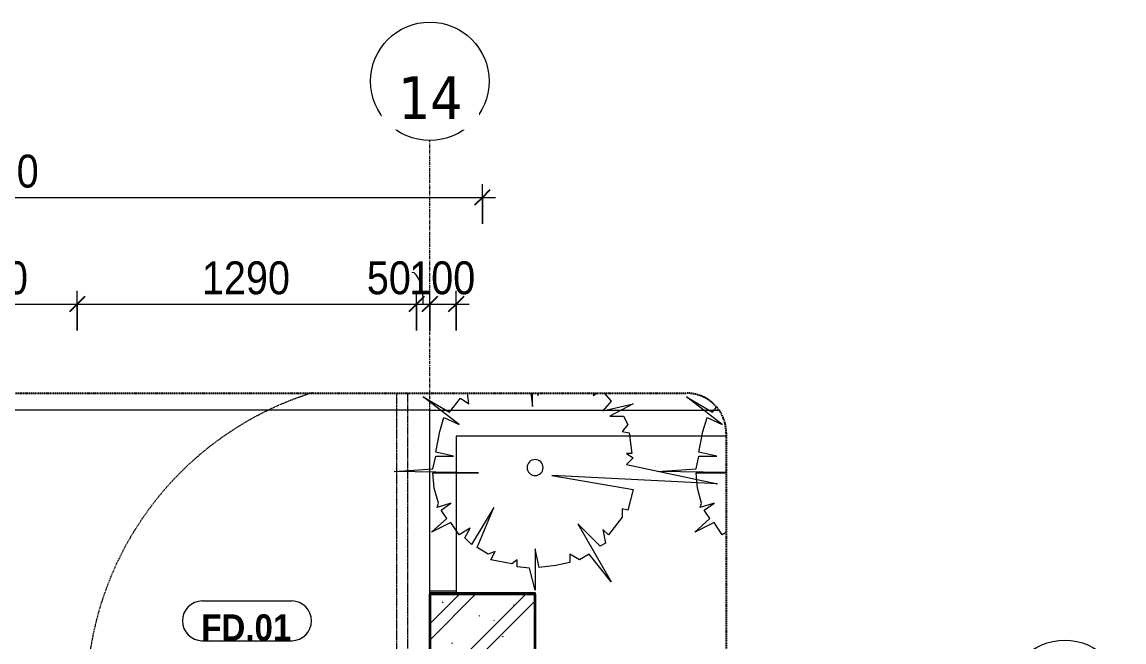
# Model space of a CAD drawing. Header units: millimetres. Extents: x 112507 to 177976, y -4970 to 80839.
# Drawn here: x 116703 to 120891, y 78456 to 80811 of the extents above; entities that cross this region are included whole.
import ezdxf

# ---------------------------------------------------------------- set-up
doc = ezdxf.new("R2010")
doc.units = ezdxf.units.MM
for name, pattern in [('Dash - Tight', [4.5, 3, -1.5]), ('Grid Line', [22.225, 12.7, -3.175, 3.175, -3.175]), ('Hidden', [7.14375, 4.7625, -2.38125])]:
    doc.linetypes.add(name, pattern=pattern)
for name, color, linetype, lineweight in [('A-ANNO-DIMS', 211, 'Continuous', 9), ('A-ANNO-DIMS-50', 211, 'Continuous', 9), ('A-DETL-GENF-2', 92, 'Dash - Tight', 18), ('A-DETL-GENF-3', 254, 'Continuous', 18), ('A-DETL-GENF-4', 92, 'Hidden', 25), ('A-DETL-MEDM', 33, 'Continuous', 35), ('A-DOOR', 31, 'Continuous', 18), ('A-DOOR-FRAM', 31, 'Continuous', 25), ('A-DOOR-IDEN', 31, 'Continuous', 9), ('A-FLOR', 192, 'Continuous', 18), ('A-WALL', 113, 'Continuous', 18), ('G-IMPT', 8, 'Continuous', 18), ('G-IMPT-1', 8, 'Continuous', 25), ('L-PLNT', 71, 'Continuous', 18), ('M-EQPM', 50, 'Continuous', 18), ('S-GRID-1', 1, 'Grid Line', 9), ('S-GRID-IDEN', 1, 'Continuous', 9)]:
    doc.layers.add(name, color=color, linetype=linetype, lineweight=lineweight)
doc.styles.add('Arial_B', font='arialbd.ttf', dxfattribs={"width": 0.9, "height": 100})
doc.styles.add('Tahoma_B', font='tahomabd.ttf', dxfattribs={"height": 162.5})
doc.styles.add('UTM Avo', font='', dxfattribs={"width": 0.9, "height": 125})
doc.styles.get('UTM Avo').set_extended_font_data('UTM Avo')
doc.dimstyles.new('1_Dim_chi_tiet_2_5', dxfattribs={"dimscale": 304.8, "dimtxt": 124.912619, "dimasz": 0.19685, "dimexe": 0.164042, "dimexo": 0.0625, "dimgap": 0.016404, "dimtad": 1, "dimdec": 0, "dimrnd": 5, "dimzin": 0, "dimdsep": 46, "dimtxsty": 'UTM Avo', "dimblk1": 'OBLIQUE', "dimblk2": 'OBLIQUE', "dimsah": 1, "dimcen": 0.09, "dimdle": 0.164042, "dimazin": 0, "dimtfac": 1, "dimtdec": 4, "dimtix": 1, "dimtmove": 0, "dimatfit": 3, "dimfxl": 0.328084, "dimfxlon": 1, "dimtvp": 1, "dimtolj": 1, "dimtzin": 0, "dimarcsym": 2})
doc.dimstyles.new('1_Dim_chi_tiet_2_5_1', dxfattribs={"dimscale": 304.8, "dimtxt": 124.912619, "dimasz": 0.19685, "dimexe": 0.164042, "dimexo": 0.0625, "dimgap": 0.016404, "dimtad": 1, "dimdec": 0, "dimrnd": 5, "dimzin": 0, "dimdsep": 46, "dimtxsty": 'UTM Avo', "dimblk1": 'OBLIQUE', "dimblk2": 'OBLIQUE', "dimsah": 1, "dimcen": 0.09, "dimdle": 0.164042, "dimazin": 0, "dimtfac": 1, "dimtdec": 4, "dimtix": 1, "dimtmove": 1, "dimatfit": 3, "dimfxl": 0.328084, "dimfxlon": 1, "dimtvp": 1, "dimtolj": 1, "dimtzin": 0, "dimarcsym": 2})

# ---------------------------------------------------------------- blocks, each defined once
blk = doc.blocks.new('FD_01 - FD_01-1200x2200mm-1787917-TKCS_THANG BỘ TB5 - MẶT BẰNG TẦNG 1')
at = {"layer": 'A-DETL-GENF-2'}
for p, q in [((570, 100), (570, 1263.8)), ((610, 1263.8), (610, 100)), ((610, 100), (570, 100))]:
    blk.add_line(p, q, dxfattribs=at)
blk.add_arc((610, 100), 1220, 107.1857, 180, dxfattribs=at)
at = {"layer": 'A-DOOR-FRAM'}
for p, q in [((-610, 100), (-645, 100)), ((-610, 60), (-610, 100)), ((645, 100), (610, 100)), ((610, 100), (610, 60)), ((-600, 60), (-610, 60)), ((-600, -100), (-600, 60)), ((610, 60), (600, 60)), ((600, 60), (600, -100)), ((-645, -100), (-600, -100)), ((600, -100), (645, -100))]:
    blk.add_line(p, q, dxfattribs=at)
blk = doc.blocks.new('TKTC_XREF_251221_MB TANG 1 - TKTC_XREF_260130_MB TANG 1_dwg-4202109-TKCS_THANG BỘ TB5 - MẶT BẰNG TẦNG 1')
at = {"layer": 'G-IMPT-1', "flags": 128}
blk.add_lwpolyline([(-84499.1, -322709.7), (-84499.1, -322706), (-84899.1, -322706), (-84899.1, -322709.7)], dxfattribs=at)
blk = doc.blocks.new('TKTC_XREF_251221_MB TANG 1 - TKTC_XREF_251221_MB TANG 1-2038492-TKCS_THANG BỘ TB5 - MẶT BẰNG TẦNG 1')
blk.add_blockref('TKTC_XREF_251221_MB TANG 1 - TKTC_XREF_260130_MB TANG 1_dwg-4202109-TKCS_THANG BỘ TB5 - MẶT BẰNG TẦNG 1', (169499.1, 384109.7))
blk = doc.blocks.new('CAY MAI VAN PHUC - CAY DUC SOC_dwg-V7-TKCS_THANG BỘ TB5 - MẶT BẰNG TẦNG 1')
at = {"layer": 'G-IMPT', "flags": 128}
for points in [[(346.7, -24.3), (677.9, -18.8), (491.7, -5.6), (478.4, 54.2), (391.9, 54.2), (478.4, 74.2), (458.4, 173.8), (438.5, 240.3), (365.3, 207.1), (538.2, 340), (411.9, 266.9), (393.2, 290.2)], [(346.7, -312.9), (365.3, -324.5), (405.2, -264.7), (498.3, -311.2), (425.2, -244.8), (451.8, -204.9), (405.2, -171.7), (471.7, -191.6), (465.1, -171.7), (485, -98.6), (491.7, -25.5), (346.7, -25.5)]]:
    blk.add_lwpolyline(points, dxfattribs=at)
blk = doc.blocks.new('CAY MAI VAN PHUC - CAY BONG TRANG-2256527-TKCS_THANG BỘ TB5 - MẶT BẰNG TẦNG 1')
at = {"extrusion": (0, 0, -1), "xscale": 0.7894736842105263, "yscale": 0.7894736842105263, "zscale": -0.7894736842105263, "rotation": 180}
blk.add_blockref('CAY MAI VAN PHUC - CAY DUC SOC_dwg-V7-TKCS_THANG BỘ TB5 - MẶT BẰNG TẦNG 1', (0, 0), dxfattribs=at)
blk = doc.blocks.new('CAY MAI VAN PHUC - CAY DUC SOC_dwg-V8-TKCS_THANG BỘ TB5 - MẶT BẰNG TẦNG 1')
at = {"layer": 'G-IMPT', "flags": 128}
for points in [[(-333.1, 357.9), (-366.2, 320), (-326.3, 273.5), (-472.6, 306.7), (-359.6, 246.9), (-426.1, 246.9), (-446, 207.1), (-419.4, 173.8), (-452.7, 167.2), (-466, 67.5), (-439.4, 67.5), (-472.6, 47.6), (-439.4, 14.4), (-878.3, -78.6), (-80.3, -38.8), (-472.6, -105.2), (-446, -204.9), (-419.4, -198.2), (-419.4, -238.1), (-352.9, -324.5), (-326.3, -297.9), (-339.6, -364.4), (-313, -377.6), (-206.6, -271.3), (-366.2, -550.4), (-259.8, -417.5), (-213.3, -444.1), (-166.7, -417.5), (-166.7, -457.4), (-100.2, -470.7), (-19.9, -481.4), (-0.5, -390.9), (-0.5, -590.3), (26.2, -484), (86, -477.3), (86, -444.1), (112.6, -464), (212.4, -444.1), (192.4, -404.2), (225.7, -417.5), (278.9, -384.3), (199.1, -191.6), (305.5, -371), (338.7, -337.8), (312.1, -291.3), (365.3, -324.5), (405.2, -264.7), (498.3, -311.2), (425.2, -244.8), (451.8, -204.9), (405.2, -171.7), (471.7, -191.6), (465.1, -171.7), (485, -98.6), (491.7, -25.5), (272.2, -25.5), (677.9, -18.8), (491.7, -5.6), (478.4, 54.2), (391.9, 54.2), (478.4, 74.2), (458.4, 173.8), (438.5, 240.3), (365.3, 207.1), (538.2, 340), (411.9, 266.9), (358.7, 333.3), (318.8, 306.7), (324.5, 357.9)], [(-284.3, 357.9), (-279.8, 346.6), (-296.7, 357.9)], [(-13.2, 357.9), (-13.8, 346.6), (-17.7, 357.9)], [(19.8, 357.9), (12.9, 293.4), (12, 357.9)]]:
    blk.add_lwpolyline(points, dxfattribs=at)
at = {"layer": 'G-IMPT'}
blk.add_circle((0, 0), 38.6, dxfattribs=at)
blk = doc.blocks.new('CAY MAI VAN PHUC - CAY BONG TRANG-V9-TKCS_THANG BỘ TB5 - MẶT BẰNG TẦNG 1')
at = {"extrusion": (0, 0, -1), "xscale": 0.7894736842105263, "yscale": 0.7894736842105263, "zscale": -0.7894736842105263, "rotation": 180}
blk.add_blockref('CAY MAI VAN PHUC - CAY DUC SOC_dwg-V8-TKCS_THANG BỘ TB5 - MẶT BẰNG TẦNG 1', (0, 0), dxfattribs=at)
blk = doc.blocks.new('BORDER VIEW - BORDER VIEW-3764658-TKCS_THANG BỘ TB5 - MẶT BẰNG TẦNG 1')
at = {"layer": 'A-DETL-GENF-4'}
for p, q in [((150, 9763.8), (5336.3, 9763.8)), ((5486.3, 9613.8), (5486.3, 150))]:
    blk.add_line(p, q, dxfattribs=at)
blk.add_arc((5336.3, 9613.8), 150, 360, 90, dxfattribs=at)
blk = doc.blocks.new('Grid - M_Grid Head - Circle-353313-TKCS_THANG BỘ TB5 - MẶT BẰNG TẦNG 1')
at = {"layer": 'S-GRID-IDEN'}
blk.add_circle((0, 0), 4.5, dxfattribs=at)
blk = doc.blocks.new('DIMBLOCK10-TKCS_THANG BỘ TB5 - MẶT BẰNG TẦNG 1')
at = {"layer": 'A-ANNO-DIMS-50'}
for p, q in [((116292.6, 79639.3), (116292.6, 79789.3)), ((116912.6, 79639.3), (116912.6, 79789.3)), ((116292.6, 79739.3), (116912.6, 79739.3)), ((116292.6, 79739.3), (116292.6, 79639.3)), ((116912.6, 79739.3), (116912.6, 79639.3))]:
    blk.add_line(p, q, dxfattribs=at)
at = {"layer": 'A-ANNO-DIMS-50', "lineweight": 25}
for p, q in [((116292.6, 79739.3), (116322.6, 79769.3)), ((116912.6, 79739.3), (116942.6, 79769.3)), ((116292.6, 79739.3), (116262.6, 79709.3)), ((116912.6, 79739.3), (116882.6, 79709.3))]:
    blk.add_line(p, q, dxfattribs=at)
at = {"layer": 'A-ANNO-DIMS-50', "color": 0, "insert": (116474.2, 79901.7), "char_height": 125, "width": 308.118, "attachment_point": 1, "line_spacing_factor": 1.110334, "style": 'UTM Avo'}
blk.add_mtext('620', dxfattribs=at)
blk = doc.blocks.new('_Oblique')
at = {"color": 0, "linetype": 'ByBlock', "lineweight": -2}
blk.add_line((-0.5, -0.5), (0.5, 0.5), dxfattribs=at)
blk = doc.blocks.new('DIMBLOCK11-TKCS_THANG BỘ TB5 - MẶT BẰNG TẦNG 1')
at = {"layer": 'A-ANNO-DIMS-50'}
for p, q in [((116912.6, 79639.3), (116912.6, 79789.3)), ((118202.6, 79639.3), (118202.6, 79789.3)), ((116912.6, 79739.3), (118202.6, 79739.3)), ((116912.6, 79739.3), (116912.6, 79639.3)), ((118202.6, 79739.3), (118202.6, 79639.3))]:
    blk.add_line(p, q, dxfattribs=at)
at = {"layer": 'A-ANNO-DIMS-50', "lineweight": 25}
for p, q in [((116912.6, 79739.3), (116942.6, 79769.3)), ((118202.6, 79739.3), (118232.6, 79769.3)), ((116912.6, 79739.3), (116882.6, 79709.3)), ((118202.6, 79739.3), (118172.6, 79709.3))]:
    blk.add_line(p, q, dxfattribs=at)
at = {"layer": 'A-ANNO-DIMS-50', "color": 0, "insert": (117386.4, 79901.7), "char_height": 125, "width": 410.824, "attachment_point": 1, "line_spacing_factor": 1.110334, "style": 'UTM Avo'}
blk.add_mtext('1290', dxfattribs=at)
blk = doc.blocks.new('DIMBLOCK12-TKCS_THANG BỘ TB5 - MẶT BẰNG TẦNG 1')
at = {"layer": 'A-ANNO-DIMS-50'}
for p, q in [((118202.6, 79639.3), (118202.6, 79789.3)), ((118252.6, 79639.3), (118252.6, 79789.3)), ((118202.6, 79739.3), (118252.6, 79739.3)), ((118202.6, 79739.3), (118202.6, 79639.3)), ((118252.6, 79739.3), (118252.6, 79639.3))]:
    blk.add_line(p, q, dxfattribs=at)
at = {"layer": 'A-ANNO-DIMS-50', "lineweight": 25}
for p, q in [((118202.6, 79739.3), (118232.6, 79769.3)), ((118252.6, 79739.3), (118282.6, 79769.3)), ((118202.6, 79739.3), (118172.6, 79709.3)), ((118252.6, 79739.3), (118222.6, 79709.3))]:
    blk.add_line(p, q, dxfattribs=at)
at = {"layer": 'A-ANNO-DIMS-50'}
blk.add_ellipse((118184.4, 79739.3), major_axis=(0, 120.7), ratio=0.357956, start_param=4.712389, end_param=6.283185, dxfattribs=at)
at = {"layer": 'A-ANNO-DIMS-50', "color": 0, "insert": (118013.2, 79901.7), "char_height": 125, "width": 205.412, "attachment_point": 1, "line_spacing_factor": 1.110334, "style": 'UTM Avo'}
blk.add_mtext('50', dxfattribs=at)
blk = doc.blocks.new('DIMBLOCK13-TKCS_THANG BỘ TB5 - MẶT BẰNG TẦNG 1')
at = {"layer": 'A-ANNO-DIMS-50'}
for p, q in [((118252.6, 79639.3), (118252.6, 79789.3)), ((118352.6, 79639.3), (118352.6, 79789.3)), ((118252.6, 79739.3), (118402.6, 79739.3)), ((118252.6, 79739.3), (118252.6, 79639.3)), ((118352.6, 79739.3), (118352.6, 79639.3))]:
    blk.add_line(p, q, dxfattribs=at)
at = {"layer": 'A-ANNO-DIMS-50', "lineweight": 25}
for p, q in [((118252.6, 79739.3), (118282.6, 79769.3)), ((118352.6, 79739.3), (118382.6, 79769.3)), ((118252.6, 79739.3), (118222.6, 79709.3)), ((118352.6, 79739.3), (118322.6, 79709.3))]:
    blk.add_line(p, q, dxfattribs=at)
at = {"layer": 'A-ANNO-DIMS-50', "color": 0, "insert": (118174.2, 79901.7), "char_height": 125, "width": 308.118, "attachment_point": 1, "line_spacing_factor": 1.110334, "style": 'UTM Avo'}
blk.add_mtext('100', dxfattribs=at)
blk = doc.blocks.new('STN_Door Tag - STN_Door Tag-1788670-TKCS_THANG BỘ TB5 - MẶT BẰNG TẦNG 1')
at = {"layer": 'A-DOOR-IDEN'}
for p, q in [((-3.37, 1.495), (3.431, 1.495)), ((-3.37, -1.524), (3.431, -1.524))]:
    blk.add_line(p, q, dxfattribs=at)
for centre, start, end in [((-3.37, -0.015), 90, 270), ((3.431, -0.015), 270, 90)]:
    blk.add_arc(centre, 1.509, start, end, dxfattribs=at)
blk = doc.blocks.new('DIMBLOCK22-TKCS_THANG BỘ TB5 - MẶT BẰNG TẦNG 1')
at = {"layer": 'A-ANNO-DIMS-50'}
for p, q in [((114752.6, 80044.7), (114752.6, 80194.7)), ((118452.6, 80044.7), (118452.6, 80194.7)), ((114702.6, 80144.7), (118502.6, 80144.7)), ((114752.6, 80144.7), (114752.6, 80044.7)), ((118452.6, 80144.7), (118452.6, 80044.7))]:
    blk.add_line(p, q, dxfattribs=at)
at = {"layer": 'A-ANNO-DIMS-50', "lineweight": 25}
for p, q in [((114752.6, 80144.7), (114782.6, 80174.7)), ((118452.6, 80144.7), (118482.6, 80174.7)), ((114752.6, 80144.7), (114722.6, 80114.7)), ((118452.6, 80144.7), (118422.6, 80114.7))]:
    blk.add_line(p, q, dxfattribs=at)
at = {"layer": 'A-ANNO-DIMS-50', "color": 0, "insert": (116431.4, 80307.1), "char_height": 125, "width": 410.824, "attachment_point": 1, "line_spacing_factor": 1.110334, "style": 'UTM Avo'}
blk.add_mtext('3700', dxfattribs=at)

msp = doc.modelspace()

# ---------------------------------------------------------------- hatches: boundary and pattern name
at = {"layer": 'A-DETL-GENF-3'}
h = msp.add_hatch(dxfattribs=at)
h.set_pattern_fill('FP_2', color=256, style=0, pattern_type=2)
h.set_pattern_definition([(50, (0, 0), (364.3679, -31.8783), [38.1, -419.1]), (355, (0, 0), (-70.4859, 382.1133), [30.48, -335.28]), (100.451, (30.36, -2.66), (293.885, 350.2334), [32.38, -356.18]), (46.184, (0, 101.6), (542.1585, -84.0858), [57.15, -628.65]), (96.636, (45.2, 94.6), (474.8049, 494.8554), [48.57, -534.27]), (351.184, (0, 101.6), (474.8102, 494.85), [45.72, -502.92]), (21, (50.8, 76.2), (303.22847, -204.53046), [38.1, -419.1]), (326, (50.8, 76.2), (123.6039, 368.376), [30.48, -335.28]), (71.451, (76.07, 59.16), (426.8341, 163.8427), [32.38, -356.18]), (37.5, (0, 0), (6.17665, 169.11015), [3.353, -327.863, 3.353, -337.007, -336.55]), (37.5, (0, 0), (6.17665, 169.11015), [-671.576, 3.353, -333.197]), (7.5, (0, 0), (133.63888, 200.3615), [3.353, -190.703, 3.353, -320.243, -128.27]), (7.5, (0, 0), (133.63888, 200.3615), [-517.652, 3.353, -124.917]), (327.5, (-113.28, 0), (271.18182, -11.45836), [3.353, -123.647, 3.353, -392.887, -525.78]), (327.5, (-113.28, 0), (271.18182, -11.45836), [-523.24, 3.353, -522.427]), (317.5, (-164.08, 0), (296.2585, 50.85285), [3.353, -161.747, 3.353, -259.791, -373.38]), (317.5, (-164.08, 0), (296.2585, 50.85285), [-428.244, 3.353, -370.027]), (45, (0, 0), (-125.72359, 125.72359), []), (45, (0, 190.5), (-125.72359, 125.72359), [])])
h.paths.add_polyline_path([(118652.6, 78036.9), (118652.6, 78636.9), (118252.6, 78636.9), (118252.6, 78036.9)])
h.paths.add_polyline_path([(114952.6, 78236.9), (114952.6, 78636.9), (114552.6, 78636.9), (114552.6, 78236.9)])

# ---------------------------------------------------------------- linework, layer by layer
at = {"layer": 'A-DETL-MEDM'}
for p, q in [((118652.6, 78636.9), (118252.6, 78636.9)), ((118252.6, 78636.9), (118252.6, 78036.9)), ((118652.6, 78036.9), (118652.6, 78636.9))]:
    msp.add_line(p, q, dxfattribs=at)
at = {"layer": 'A-FLOR'}
for p, q in [((118252.6, 79336.9), (114952.6, 79336.9)), ((118252.6, 78636.9), (118252.6, 78649)), ((118352.6, 78649), (118352.6, 78636.9))]:
    msp.add_line(p, q, dxfattribs=at)
at = {"layer": 'A-WALL'}
for p, q in [((118252.6, 79336.9), (119350.2, 79336.9)), ((118252.6, 78649), (118252.6, 79336.9)), ((119378.9, 79236.9), (118352.6, 79236.9)), ((118352.6, 79236.9), (118352.6, 78649)), ((118352.6, 78649), (118252.6, 78649))]:
    msp.add_line(p, q, dxfattribs=at)
at = {"layer": 'S-GRID-1'}
for p, q in [((118252.6, 79111), (118252.6, 80361)), ((118252.6, 69761.5), (118252.6, 79111))]:
    msp.add_line(p, q, dxfattribs=at)

# ---------------------------------------------------------------- block references
at = {"layer": 'A-DETL-GENF-2'}
msp.add_blockref('BORDER VIEW - BORDER VIEW-3764658-TKCS_THANG BỘ TB5 - MẶT BẰNG TẦNG 1', (113892.6, 69636.9), dxfattribs=at)
at = {"layer": 'A-DOOR'}
msp.add_blockref('FD_01 - FD_01-1200x2200mm-1787917-TKCS_THANG BỘ TB5 - MẶT BẰNG TẦNG 1', (117557.6, 78136.9), dxfattribs=at)
at = {"layer": 'A-DOOR-IDEN', "xscale": 49.99999999999998, "yscale": 49.99999999999998, "zscale": 49.99999999999998}
msp.add_blockref('STN_Door Tag - STN_Door Tag-1788670-TKCS_THANG BỘ TB5 - MẶT BẰNG TẦNG 1', (117556, 78536.5), dxfattribs=at)
at = {"layer": 'L-PLNT', "rotation": 180}
for name, p in [('CAY MAI VAN PHUC - CAY BONG TRANG-V9-TKCS_THANG BỘ TB5 - MẶT BẰNG TẦNG 1', (118652.6, 79118.2)), ('CAY MAI VAN PHUC - CAY BONG TRANG-2256527-TKCS_THANG BỘ TB5 - MẶT BẰNG TẦNG 1', (119652.6, 79118.2))]:
    msp.add_blockref(name, p, dxfattribs=at)
at = {"layer": 'M-EQPM'}
msp.add_blockref('TKTC_XREF_251221_MB TANG 1 - TKTC_XREF_251221_MB TANG 1-2038492-TKCS_THANG BỘ TB5 - MẶT BẰNG TẦNG 1', (33652.6, 17236.9), dxfattribs=at)
at = {"layer": 'S-GRID-IDEN', "xscale": 49.99999999999998, "yscale": 49.99999999999998, "zscale": 49.99999999999998}
msp.add_blockref('Grid - M_Grid Head - Circle-353313-TKCS_THANG BỘ TB5 - MẶT BẰNG TẦNG 1', (118252.6, 80586), dxfattribs=at)
at = {"layer": 'S-GRID-IDEN', "xscale": 49.99999999999998, "yscale": 49.99999999999998, "zscale": 49.99999999999998, "rotation": 89.99999999999973}
msp.add_blockref('Grid - M_Grid Head - Circle-353313-TKCS_THANG BỘ TB5 - MẶT BẰNG TẦNG 1', (120665.8, 78236.9), dxfattribs=at)

# ---------------------------------------------------------------- texts
at = {"layer": 'A-DOOR-IDEN', "insert": (117555, 78509.8), "char_height": 100, "width": 351.45, "attachment_point": 5, "line_spacing_factor": 0.936439, "style": 'Arial_B'}
msp.add_mtext('\\pt2.25,4.5,6.75,9,11.25,13.5,15.75,18,20.25,22.5,24.75,27,29.25,31.5,33.75,36,38.25,40.5,42.75,45,47.25,49.5,51.75,54,56.25,58.5,60.75,63,65.25,67.5,69.75,72;FD.01', dxfattribs=at)

# ---------------------------------------------------------------- dimensions: what is measured, and where the dimension line sits
at = {"layer": 'A-ANNO-DIMS'}
for base, p1, p2, override, picture, middle in [((118452.6, 80144.7), (114752.6, 80044.7), (118452.6, 80044.7), {"dimpost": '<>', "dimfxl": 3700}, 'DIMBLOCK22-TKCS_THANG BỘ TB5 - MẶT BẰNG TẦNG 1', (116602.6, 80214.4)), ((116912.6, 79739.3), (116292.6, 79639.3), (116912.6, 79639.3), {"dimpost": '<>', "dimfxl": 620}, 'DIMBLOCK10-TKCS_THANG BỘ TB5 - MẶT BẰNG TẦNG 1', (116602.6, 79809)), ((118202.6, 79739.3), (116912.6, 79639.3), (118202.6, 79639.3), {"dimpost": '<>', "dimfxl": 1290}, 'DIMBLOCK11-TKCS_THANG BỘ TB5 - MẶT BẰNG TẦNG 1', (117557.6, 79809)), ((118352.6, 79739.3), (118252.6, 79639.3), (118352.6, 79639.3), {"dimpost": '<>', "dimfxl": 100}, 'DIMBLOCK13-TKCS_THANG BỘ TB5 - MẶT BẰNG TẦNG 1', (118302.6, 79809))]:
    dim = msp.add_linear_dim(base=base, p1=p1, p2=p2, dimstyle='1_Dim_chi_tiet_2_5', override=override, dxfattribs=at)
    dim.commit()
    dim.dimension.update_dxf_attribs({"geometry": picture, "text_midpoint": middle})
dim = msp.add_linear_dim(base=(118252.6, 79739.3), p1=(118202.6, 79639.3), p2=(118252.6, 79639.3), dimstyle='1_Dim_chi_tiet_2_5_1', override={"dimpost": '<>', "dimfxl": 50}, dxfattribs=at)
dim.commit()
dim.dimension.update_dxf_attribs({"geometry": 'DIMBLOCK12-TKCS_THANG BỘ TB5 - MẶT BẰNG TẦNG 1', "text_midpoint": (118115.9, 79818.4), "dimtype": 160})

# ---------------------------------------------------------------- next in the draw order: texts
at = {"layer": 'S-GRID-IDEN', "insert": (118254.7, 80523.6), "char_height": 162.5, "width": 288, "attachment_point": 5, "line_spacing_factor": 0.996129, "style": 'Tahoma_B', "bg_fill": 3, "box_fill_scale": 1.25, "bg_fill_color": 256, "bg_fill_true_color": 13158600, "bg_fill_transparency": 0}
msp.add_mtext('\\pt634.99962,1269.99925,1905.0005,2540.00013,3174.99975,3809.99937,4445.00062,5080.00025,5714.99987,6349.9995,6985.00075,7620.00037,8255,8889.99962,9524.99925,10160.0005,10795.00013,11429.99975,12064.99938,12700.00063,13335.00025,13969.99988,14604.9995,15240.00075,15875.00038,16510,17144.99963,17779.99925,18415.0005,19050.00013,19684.99975,20319.99938;14', dxfattribs=at)

doc.saveas('drawing.dxf')
